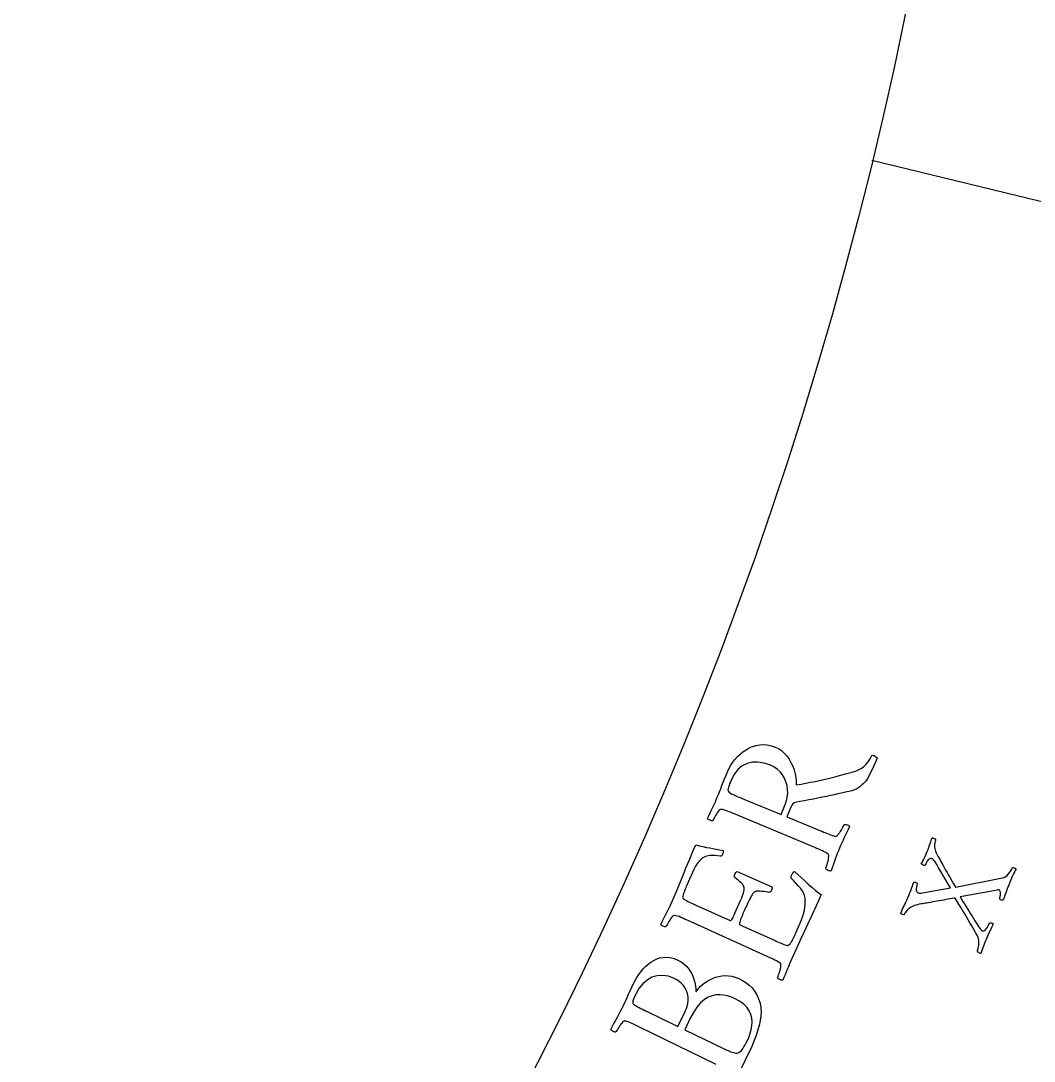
# Model space of a CAD drawing. Header units: millimetres. Extents: x -76 to 76, y -76 to 98.
# Drawn here: x 39.25 to 51.87, y -23.34 to -10.38 of the extents above; entities that cross this region are included whole.
import ezdxf

# ---------------------------------------------------------------- set-up
doc = ezdxf.new("R2010")
doc.units = ezdxf.units.MM
doc.layers.add('ENGRAVE', color=7, linetype='Continuous')
doc.layers.add('TEXT', color=5, linetype='Continuous')

msp = doc.modelspace()

# ---------------------------------------------------------------- linework, layer by layer
at = {"layer": 'ENGRAVE'}
msp.add_lwpolyline([(58.7104, -14.271), (49.8485, -12.1169)], dxfattribs=at)
for radius in [74.48, 74.48, 72.485, 68.78, 68.78, 65.854, 60.42, 60.42, 57.228, 51.3, 51.3]:
    msp.add_circle((0, 0), radius, dxfattribs=at)
at = {"layer": 'TEXT'}
for points in [[(48.0546, -19.724), (48.0722, -19.6859), (48.0932, -19.6486), (48.1176, -19.6121), (48.1456, -19.5762), (48.1765, -19.5421), (48.2097, -19.5108), (48.2451, -19.4822), (48.283, -19.4564), (48.3228, -19.4343), (48.3645, -19.4168), (48.4079, -19.4038), (48.4531, -19.3955), (48.4997, -19.3927), (48.5473, -19.3964), (48.596, -19.4066), (48.6457, -19.4234), (48.6861, -19.4428), (48.7236, -19.4678), (48.7582, -19.4983), (48.7898, -19.5344), (48.8182, -19.5744), (48.8428, -19.6167), (48.8637, -19.6614), (48.8808, -19.7084), (48.8938, -19.7561), (48.9023, -19.8028), (48.9063, -19.8487), (48.9058, -19.8936), (48.9684, -19.8835), (49.0287, -19.873), (49.0867, -19.8623), (49.1424, -19.8512), (49.197, -19.8396), (49.2516, -19.8273), (49.3063, -19.8143), (49.3612, -19.8006), (49.4175, -19.7861), (49.4769, -19.7705), (49.5391, -19.754), (49.6044, -19.7365), (49.646, -19.7232), (49.6839, -19.7072), (49.718, -19.6884), (49.7483, -19.6669), (49.776, -19.6409), (49.8023, -19.609), (49.827, -19.5711), (49.8503, -19.5272), (49.8577, -19.5256), (49.8664, -19.5266), (49.8766, -19.5302), (49.8881, -19.5365), (49.8991, -19.5434), (49.9075, -19.5489), (49.9133, -19.5531), (49.9165, -19.5559), (49.8937, -19.6125), (49.8717, -19.6636), (49.8507, -19.7093), (49.8305, -19.7496), (49.8115, -19.7844), (49.7942, -19.8138), (49.7786, -19.8377), (49.7646, -19.8561), (49.7538, -19.8672), (49.7408, -19.8802), (49.7254, -19.895), (49.7077, -19.9117), (49.6869, -19.9283), (49.6622, -19.943), (49.6336, -19.9558), (49.601, -19.9666), (49.5857, -19.9706), (49.5647, -19.9757), (49.5381, -19.9821), (49.5057, -19.9896), (49.4687, -19.998), (49.4279, -20.007), (49.3834, -20.0165), (49.3353, -20.0265), (49.2844, -20.037), (49.2318, -20.0478), (49.1775, -20.0588), (49.1215, -20.0702), (49.065, -20.0814), (49.0092, -20.0922), (48.9541, -20.1025), (48.8997, -20.1124), (48.8825, -20.1188), (48.8671, -20.1308), (48.8536, -20.1484), (48.8419, -20.1717), (48.7919, -20.2923), (49.2245, -20.4722), (49.228, -20.4737), (49.2316, -20.4752), (49.2352, -20.4767), (49.2387, -20.4782), (49.2423, -20.4796), (49.2459, -20.4811), (49.2494, -20.4826), (49.253, -20.4841), (49.2751, -20.4932), (49.2962, -20.5017), (49.3163, -20.5096), (49.3355, -20.517), (49.3535, -20.5233), (49.3702, -20.5283), (49.3855, -20.5318), (49.3996, -20.5338), (49.4071, -20.532), (49.4158, -20.5265), (49.4258, -20.5173), (49.4369, -20.5044), (49.4483, -20.4891), (49.4593, -20.473), (49.4698, -20.4559), (49.4797, -20.4379), (49.4886, -20.4209), (49.4958, -20.4066), (49.5013, -20.3952), (49.5051, -20.3866), (49.512, -20.3857), (49.5205, -20.3863), (49.5304, -20.3884), (49.5418, -20.3919), (49.5528, -20.3965), (49.5615, -20.4018), (49.5678, -20.4076), (49.5717, -20.4141), (49.5547, -20.4488), (49.5381, -20.4828), (49.522, -20.5161), (49.5063, -20.5487), (49.491, -20.5812), (49.4758, -20.6144), (49.461, -20.6482), (49.4463, -20.6826), (49.4324, -20.7164), (49.4188, -20.7507), (49.4055, -20.7854), (49.3926, -20.8206), (49.3797, -20.8562), (49.3668, -20.8922), (49.354, -20.9286), (49.3411, -20.9653), (49.3337, -20.967), (49.3252, -20.9666), (49.3154, -20.9641), (49.3044, -20.9595), (49.2939, -20.9539), (49.2854, -20.9483), (49.279, -20.9427), (49.2748, -20.9371), (49.2782, -20.9283), (49.2825, -20.9164), (49.2876, -20.9013), (49.2935, -20.883), (49.2994, -20.8632), (49.3043, -20.8436), (49.3082, -20.824), (49.3113, -20.8047), (49.3128, -20.7873), (49.3124, -20.7738), (49.31, -20.7643), (49.3055, -20.7586), (49.2921, -20.7479), (49.2761, -20.7374), (49.2575, -20.7271), (49.2365, -20.7169), (49.2137, -20.7067), (49.19, -20.6963), (49.1654, -20.6857), (49.1397, -20.6748), (48.1493, -20.2608), (48.1236, -20.2501), (48.0985, -20.2398), (48.0741, -20.23), (48.0504, -20.2206), (48.0279, -20.2124), (48.0072, -20.2062), (47.9883, -20.2019), (47.9712, -20.1996), (47.9632, -20.1999), (47.9545, -20.2045), (47.945, -20.2134), (47.9347, -20.2266), (47.9242, -20.2422), (47.914, -20.2582), (47.9041, -20.2747), (47.8946, -20.2917), (47.886, -20.3077), (47.879, -20.3211), (47.8736, -20.3319), (47.8698, -20.3401), (47.8629, -20.3408), (47.8545, -20.3401), (47.8446, -20.3378), (47.8332, -20.3341), (47.8223, -20.3294), (47.8137, -20.3241), (47.8074, -20.3183), (47.8035, -20.3119), (47.8194, -20.2779), (47.8353, -20.2444), (47.8511, -20.2114), (47.8668, -20.1788), (47.8823, -20.1465), (47.8972, -20.1141), (47.9116, -20.0817), (47.9255, -20.0492), (47.9397, -20.0148), (47.9541, -19.979), (47.9687, -19.9417), (47.9836, -19.903), (47.9992, -19.8622), (48.0163, -19.8188), (48.0348, -19.7727), (48.0546, -19.724)], [(48.5811, -19.6464), (48.5061, -19.6219), (48.4338, -19.6104), (48.3644, -19.6117), (48.2977, -19.6258), (48.2358, -19.6555), (48.1805, -19.7037), (48.1318, -19.7704), (48.0896, -19.8555), (48.0848, -19.8675), (48.0792, -19.8823), (48.0728, -19.9), (48.0655, -19.9206), (48.0595, -19.9407), (48.0573, -19.9571), (48.0587, -19.9697), (48.0637, -19.9785), (48.0745, -19.9879), (48.0895, -19.9978), (48.1086, -20.0082), (48.1318, -20.0192), (48.1572, -20.0303), (48.1829, -20.0414), (48.2087, -20.0524), (48.2347, -20.0633), (48.7206, -20.2627), (48.7715, -20.1398), (48.7872, -20.0944), (48.7972, -20.0478), (48.8016, -20.0001), (48.8002, -19.9513), (48.7932, -19.903), (48.7804, -19.8567), (48.762, -19.8125), (48.7378, -19.7702), (48.7077, -19.7316), (48.6716, -19.6981), (48.6293, -19.6697), (48.5811, -19.6464)], [(50.2966, -21.3015), (50.3081, -21.274), (50.3187, -21.2475), (50.3286, -21.222), (50.3377, -21.1976), (50.3463, -21.1739), (50.355, -21.1503), (50.3637, -21.127), (50.3724, -21.1039), (50.3769, -21.1042), (50.3829, -21.1056), (50.3902, -21.108), (50.399, -21.1114), (50.4072, -21.1153), (50.4126, -21.119), (50.4153, -21.1224), (50.4154, -21.1256), (50.4131, -21.1319), (50.4106, -21.1397), (50.4082, -21.1491), (50.4056, -21.1601), (50.4035, -21.1718), (50.4023, -21.1835), (50.402, -21.1951), (50.4028, -21.2067), (50.4051, -21.2173), (50.4097, -21.2261), (50.4166, -21.2332), (50.4257, -21.2384), (50.4356, -21.2412), (50.4479, -21.2422), (50.4625, -21.2415), (50.4795, -21.2389), (50.8292, -21.177), (50.7974, -21.1236), (50.7666, -21.0716), (50.7368, -21.021), (50.7081, -20.9718), (50.6812, -20.9265), (50.6571, -20.8874), (50.6357, -20.8545), (50.6171, -20.8278), (50.614, -20.8241), (50.6107, -20.8208), (50.6072, -20.8181), (50.6035, -20.8158), (50.6001, -20.814), (50.5974, -20.8126), (50.5955, -20.8116), (50.5943, -20.8111), (50.588, -20.8099), (50.5804, -20.8109), (50.5715, -20.8141), (50.5612, -20.8194), (50.5499, -20.8291), (50.538, -20.8452), (50.5256, -20.8676), (50.5126, -20.8965), (50.5099, -20.8979), (50.5054, -20.8979), (50.4989, -20.8965), (50.4905, -20.8938), (50.482, -20.8904), (50.475, -20.8871), (50.4694, -20.8838), (50.4654, -20.8806), (50.476, -20.8592), (50.486, -20.839), (50.4954, -20.8201), (50.5042, -20.8024), (50.5126, -20.7848), (50.5211, -20.7661), (50.5297, -20.7465), (50.5384, -20.7259), (50.5499, -20.6972), (50.56, -20.6708), (50.5688, -20.6465), (50.5762, -20.6244), (50.5826, -20.6043), (50.5886, -20.586), (50.594, -20.5696), (50.5988, -20.5551), (50.6032, -20.5552), (50.6086, -20.5561), (50.6151, -20.5577), (50.6227, -20.5602), (50.6301, -20.5633), (50.636, -20.5672), (50.6406, -20.5717), (50.6437, -20.5769), (50.6422, -20.5813), (50.6403, -20.5881), (50.638, -20.5974), (50.6352, -20.6091), (50.6327, -20.6226), (50.6312, -20.6372), (50.6306, -20.6528), (50.631, -20.6696), (50.6328, -20.6868), (50.6365, -20.7041), (50.6423, -20.7214), (50.65, -20.7387), (50.673, -20.7809), (50.6944, -20.8204), (50.7141, -20.857), (50.7322, -20.8908), (50.7497, -20.9231), (50.7674, -20.9552), (50.7854, -20.9871), (50.8038, -21.0188), (50.8232, -21.0518), (50.8444, -21.0877), (50.8675, -21.1265), (50.8923, -21.1681), (51.4748, -21.0522), (51.4954, -21.0459), (51.5149, -21.0356), (51.5333, -21.0213), (51.5504, -21.003), (51.5659, -20.9829), (51.5792, -20.9631), (51.5903, -20.9435), (51.5992, -20.9242), (51.6039, -20.9237), (51.6097, -20.9245), (51.6166, -20.9266), (51.6246, -20.9299), (51.6323, -20.9335), (51.6382, -20.9365), (51.6422, -20.9389), (51.6443, -20.9406), (51.6337, -20.9624), (51.6238, -20.9826), (51.6147, -21.0013), (51.6063, -21.0183), (51.598, -21.0356), (51.5893, -21.0548), (51.5802, -21.0759), (51.5706, -21.0989), (51.5578, -21.1306), (51.5461, -21.1604), (51.5356, -21.1882), (51.5262, -21.214), (51.5169, -21.2399), (51.5069, -21.2679), (51.4962, -21.2981), (51.4846, -21.3304), (51.4795, -21.3315), (51.4731, -21.3312), (51.4655, -21.3294), (51.4566, -21.3262), (51.4484, -21.3224), (51.443, -21.3187), (51.4402, -21.3153), (51.4402, -21.312), (51.4422, -21.3063), (51.4442, -21.2989), (51.4463, -21.2898), (51.4483, -21.2789), (51.45, -21.2672), (51.4508, -21.2555), (51.4508, -21.2438), (51.45, -21.2321), (51.4481, -21.2215), (51.4446, -21.2131), (51.4397, -21.2068), (51.4333, -21.2028), (51.4315, -21.2022), (51.4293, -21.2019), (51.4267, -21.2016), (51.4236, -21.2016), (51.4205, -21.2018), (51.4176, -21.2021), (51.415, -21.2027), (51.4126, -21.2036), (50.95, -21.2885), (50.9662, -21.316), (50.9834, -21.3448), (51.0015, -21.3749), (51.0207, -21.4062), (51.0402, -21.438), (51.0596, -21.4693), (51.0787, -21.5002), (51.0977, -21.5307), (51.1161, -21.56), (51.1335, -21.5873), (51.1498, -21.6125), (51.1652, -21.6357), (51.1789, -21.6561), (51.1904, -21.673), (51.1996, -21.6864), (51.2066, -21.6963), (51.208, -21.6979), (51.2097, -21.6999), (51.2118, -21.7023), (51.2141, -21.705), (51.2168, -21.7078), (51.2198, -21.7103), (51.2232, -21.7124), (51.227, -21.7142), (51.2346, -21.7155), (51.2435, -21.7133), (51.2534, -21.7075), (51.2645, -21.6983), (51.2764, -21.6846), (51.2888, -21.6655), (51.3018, -21.641), (51.3152, -21.6112), (51.32, -21.6106), (51.3259, -21.6112), (51.333, -21.6129), (51.3413, -21.6156), (51.3492, -21.6187), (51.3551, -21.6216), (51.359, -21.6242), (51.3609, -21.6266), (51.3502, -21.6476), (51.3396, -21.6687), (51.329, -21.6901), (51.3184, -21.7118), (51.308, -21.7335), (51.2979, -21.7551), (51.2883, -21.7767), (51.279, -21.7981), (51.2668, -21.8273), (51.2557, -21.8544), (51.2459, -21.8794), (51.2374, -21.9024), (51.2293, -21.9245), (51.2212, -21.9471), (51.2131, -21.9701), (51.2048, -21.9936), (51.1998, -21.9929), (51.194, -21.991), (51.1874, -21.988), (51.18, -21.9839), (51.1731, -21.9795), (51.1678, -21.976), (51.1641, -21.9733), (51.162, -21.9714), (51.1637, -21.9665), (51.1662, -21.958), (51.1693, -21.9459), (51.1731, -21.9302), (51.1769, -21.9123), (51.1797, -21.8932), (51.1815, -21.873), (51.1825, -21.8517), (51.1817, -21.8306), (51.1786, -21.811), (51.1732, -21.7928), (51.1653, -21.776), (51.1404, -21.7316), (51.1164, -21.6893), (51.0934, -21.6491), (51.0713, -21.6109), (51.0497, -21.5739), (51.0278, -21.5369), (51.0059, -21.5), (50.9837, -21.4632), (50.9611, -21.4256), (50.9376, -21.3864), (50.9132, -21.3457), (50.888, -21.3033), (50.869, -21.3063), (50.8478, -21.3098), (50.8244, -21.314), (50.7987, -21.3187), (50.7717, -21.3236), (50.7441, -21.3285), (50.7159, -21.3334), (50.6872, -21.3383), (50.6586, -21.3432), (50.631, -21.3479), (50.6043, -21.3526), (50.5786, -21.3572), (50.5545, -21.3616), (50.5327, -21.3655), (50.5132, -21.369), (50.4959, -21.3721), (50.4818, -21.3746), (50.4718, -21.3764), (50.4657, -21.3774), (50.4637, -21.3778), (50.439, -21.3819), (50.4166, -21.3866), (50.3965, -21.392), (50.3787, -21.398), (50.3621, -21.4049), (50.3457, -21.4132), (50.3294, -21.4227), (50.3132, -21.4336), (50.3029, -21.4416), (50.2931, -21.4506), (50.284, -21.4607), (50.2754, -21.4718), (50.2679, -21.4829), (50.2616, -21.4928), (50.2566, -21.5016), (50.2529, -21.5092), (50.2506, -21.5114), (50.2462, -21.5118), (50.2398, -21.5105), (50.2314, -21.5073), (50.2228, -21.5032), (50.2162, -21.499), (50.2116, -21.4947), (50.2088, -21.4903), (50.2211, -21.4636), (50.2327, -21.4391), (50.2435, -21.4166), (50.2536, -21.3963), (50.2635, -21.3758), (50.274, -21.3532), (50.285, -21.3285), (50.2966, -21.3015)], [(47.3514, -21.3697), (47.3875, -21.2883), (47.4244, -21.2024), (47.4621, -21.1121), (47.5005, -21.0172), (47.5393, -20.9209), (47.5783, -20.826), (47.6175, -20.7326), (47.6569, -20.6406), (47.7024, -20.653), (47.7465, -20.6637), (47.7892, -20.6727), (47.8306, -20.6801), (47.8714, -20.6869), (47.9128, -20.6943), (47.9546, -20.7022), (47.9968, -20.7106), (47.9991, -20.7196), (47.9989, -20.7301), (47.9964, -20.742), (47.9916, -20.7552), (47.9848, -20.7681), (47.9774, -20.7767), (47.9694, -20.7808), (47.961, -20.7806), (47.8888, -20.7736), (47.8276, -20.7758), (47.7776, -20.7873), (47.7385, -20.808), (47.7068, -20.8358), (47.6784, -20.8685), (47.6535, -20.9061), (47.632, -20.9486), (47.5464, -21.1423), (47.5427, -21.1507), (47.5379, -21.162), (47.532, -21.1763), (47.525, -21.1935), (47.5177, -21.212), (47.5111, -21.2301), (47.5052, -21.2478), (47.5, -21.2652), (47.4963, -21.2808), (47.4951, -21.2934), (47.4963, -21.3029), (47.4999, -21.3094), (47.5112, -21.3181), (47.5245, -21.327), (47.5399, -21.3359), (47.5574, -21.3449), (47.5761, -21.3539), (47.5951, -21.3628), (47.6146, -21.3718), (47.6344, -21.3808), (47.6421, -21.3843), (47.649, -21.3874), (47.655, -21.3901), (47.6602, -21.3924), (48.0876, -21.5842), (48.0927, -21.5843), (48.0986, -21.5801), (48.1054, -21.5717), (48.1129, -21.5592), (48.121, -21.5441), (48.1291, -21.5279), (48.1373, -21.5108), (48.1455, -21.4926), (48.1985, -21.3736), (48.2153, -21.3348), (48.2295, -21.3003), (48.2411, -21.2701), (48.2501, -21.2441), (48.2563, -21.2215), (48.2598, -21.2013), (48.2604, -21.1835), (48.2581, -21.1682), (48.2532, -21.1542), (48.2457, -21.1404), (48.2356, -21.127), (48.223, -21.1138), (48.2076, -21.0999), (48.1894, -21.0845), (48.1684, -21.0674), (48.1446, -21.0489), (48.1386, -21.0428), (48.1363, -21.0341), (48.1375, -21.0229), (48.1423, -21.009), (48.1487, -20.9963), (48.1557, -20.9864), (48.1633, -20.9791), (48.1714, -20.9745), (48.6057, -21.1636), (48.6073, -21.1712), (48.6066, -21.1808), (48.6038, -21.1921), (48.5987, -21.2053), (48.5921, -21.2177), (48.5846, -21.2265), (48.5761, -21.2317), (48.5668, -21.2334), (48.5326, -21.2279), (48.5033, -21.2236), (48.4789, -21.2205), (48.4594, -21.2187), (48.4436, -21.2179), (48.4303, -21.2178), (48.4195, -21.2185), (48.4111, -21.2199), (48.4042, -21.222), (48.3974, -21.2247), (48.3909, -21.2281), (48.3847, -21.2321), (48.377, -21.2379), (48.3683, -21.2479), (48.3586, -21.262), (48.3481, -21.2803), (48.3369, -21.3012), (48.3256, -21.3232), (48.3142, -21.3464), (48.3025, -21.3707), (48.291, -21.3953), (48.28, -21.4192), (48.2694, -21.4424), (48.2593, -21.4649), (48.2524, -21.4807), (48.2452, -21.4975), (48.2376, -21.5154), (48.2298, -21.5344), (48.2222, -21.5534), (48.2155, -21.5711), (48.2096, -21.5877), (48.2047, -21.6031), (48.2015, -21.6164), (48.2008, -21.6266), (48.2028, -21.6338), (48.2074, -21.638), (48.6442, -21.8341), (48.6468, -21.8352), (48.6501, -21.8367), (48.6539, -21.8384), (48.6583, -21.8404), (48.6759, -21.8482), (48.696, -21.857), (48.7185, -21.8666), (48.7434, -21.8772), (48.7669, -21.8864), (48.7853, -21.8921), (48.7986, -21.8942), (48.8068, -21.8929), (48.8199, -21.8837), (48.8319, -21.8725), (48.8428, -21.8592), (48.8528, -21.8438), (48.8631, -21.8249), (48.8751, -21.8009), (48.8889, -21.7718), (48.9043, -21.7376), (48.9537, -21.6262), (48.971, -21.5844), (48.986, -21.5419), (48.9987, -21.4989), (49.0093, -21.4552), (49.0169, -21.4129), (49.0209, -21.374), (49.0212, -21.3385), (49.018, -21.3064), (49.0109, -21.2725), (48.9987, -21.2401), (48.9816, -21.2091), (48.9594, -21.1794), (48.934, -21.1503), (48.9072, -21.121), (48.8789, -21.0914), (48.8491, -21.0615), (48.8446, -21.055), (48.8431, -21.0463), (48.8446, -21.0353), (48.8492, -21.0222), (48.8585, -21.0031), (48.868, -20.9883), (48.8778, -20.9777), (48.8878, -20.9715), (48.9286, -21.0091), (48.9705, -21.0481), (49.0135, -21.0885), (49.0577, -21.1303), (49.1013, -21.1703), (49.1424, -21.2053), (49.1812, -21.2352), (49.2176, -21.26), (49.1766, -21.3539), (49.135, -21.4471), (49.0927, -21.5397), (49.0498, -21.6317), (49.0054, -21.7264), (48.9589, -21.8272), (48.91, -21.9341), (48.8588, -22.0471), (48.8413, -22.0864), (48.8252, -22.1238), (48.8104, -22.1594), (48.797, -22.193), (48.7838, -22.226), (48.77, -22.2593), (48.7554, -22.2929), (48.7401, -22.327), (48.7326, -22.3285), (48.7241, -22.3279), (48.7144, -22.3251), (48.7035, -22.3202), (48.6931, -22.3143), (48.6848, -22.3085), (48.6786, -22.3027), (48.6745, -22.297), (48.6782, -22.2883), (48.6828, -22.2765), (48.6883, -22.2616), (48.6948, -22.2435), (48.7012, -22.2238), (48.7066, -22.2043), (48.7111, -22.1849), (48.7147, -22.1656), (48.7167, -22.1483), (48.7167, -22.1348), (48.7145, -22.1252), (48.7102, -22.1194), (48.6971, -22.1084), (48.6814, -22.0974), (48.6631, -22.0866), (48.6424, -22.0758), (48.6199, -22.065), (48.5965, -22.0539), (48.5721, -22.0426), (48.5468, -22.031), (47.5693, -21.5874), (47.5439, -21.576), (47.5191, -21.565), (47.495, -21.5545), (47.4715, -21.5444), (47.4493, -21.5356), (47.4288, -21.5289), (47.41, -21.5241), (47.393, -21.5213), (47.385, -21.5214), (47.3761, -21.5257), (47.3664, -21.5344), (47.3557, -21.5473), (47.3448, -21.5626), (47.334, -21.5786), (47.3235, -21.5952), (47.3133, -21.6124), (47.304, -21.6286), (47.2965, -21.6422), (47.2907, -21.653), (47.2867, -21.6612), (47.2797, -21.6618), (47.2714, -21.6608), (47.2615, -21.6583), (47.2503, -21.6542), (47.2395, -21.6492), (47.231, -21.6437), (47.2249, -21.6377), (47.2212, -21.6312), (47.2381, -21.5976), (47.255, -21.5643), (47.2718, -21.5314), (47.2887, -21.4988), (47.3053, -21.4664), (47.3212, -21.4341), (47.3366, -21.4018), (47.3514, -21.3697)], [(47.4341, -22.9022), (47.5236, -22.7158), (47.5441, -22.6664), (47.5574, -22.6195), (47.5633, -22.5752), (47.5619, -22.5334), (47.5545, -22.4944), (47.5423, -22.4582), (47.5254, -22.425), (47.5037, -22.3946), (47.4785, -22.3674), (47.4512, -22.3435), (47.4218, -22.3231), (47.3903, -22.3061), (47.3161, -22.2784), (47.2449, -22.2667), (47.1767, -22.2708), (47.1115, -22.2907), (47.0511, -22.3247), (46.9975, -22.371), (46.9505, -22.4297), (46.9102, -22.5008), (46.9047, -22.5125), (46.8983, -22.527), (46.8909, -22.5443), (46.8825, -22.5644), (46.8754, -22.5842), (46.8722, -22.6004), (46.8729, -22.6131), (46.8775, -22.6222), (46.8866, -22.6304), (46.8986, -22.6391), (46.9136, -22.6483), (46.9316, -22.6581), (46.9513, -22.6683), (46.9717, -22.6786), (46.9928, -22.689), (47.0145, -22.6996), (47.019, -22.7017), (47.0232, -22.7038), (47.0271, -22.7057), (47.0307, -22.7074), (47.0342, -22.7091), (47.0377, -22.7108), (47.0411, -22.7124), (47.0446, -22.7141)], [(47.5198, -22.9436), (48.0113, -23.1808), (48.0205, -23.1852), (48.032, -23.1905), (48.0457, -23.1967), (48.0617, -23.2037), (48.0787, -23.211), (48.0954, -23.2175), (48.1119, -23.2234), (48.1283, -23.2287), (48.1432, -23.2329), (48.1557, -23.2355), (48.1657, -23.2365), (48.1733, -23.236), (48.1927, -23.228), (48.2107, -23.2163), (48.2272, -23.2008), (48.2424, -23.1815), (48.2569, -23.1591), (48.2716, -23.1341), (48.2864, -23.1064), (48.3015, -23.0761), (48.3204, -23.0323), (48.3359, -22.9873), (48.348, -22.9413), (48.3566, -22.8942), (48.3597, -22.8468), (48.3552, -22.8), (48.3431, -22.7538), (48.3234, -22.7081), (48.2943, -22.6644), (48.2538, -22.624), (48.202, -22.5869), (48.1388, -22.5531), (48.0951, -22.5351), (48.0502, -22.5215), (48.0042, -22.5123), (47.9569, -22.5075), (47.909, -22.5094), (47.861, -22.5202), (47.8129, -22.5399), (47.7646, -22.5685), (47.7171, -22.6083), (47.6714, -22.6614), (47.6275, -22.7278), (47.5852, -22.8076)]]:
    msp.add_lwpolyline(points, close=True, dxfattribs=at)
msp.add_lwpolyline([(47.9131, -23.3773), (46.9484, -22.9066), (46.9232, -22.8944), (46.8988, -22.8827), (46.8749, -22.8715), (46.8518, -22.8609), (46.8298, -22.8514), (46.8095, -22.8441), (46.7909, -22.8388), (46.7739, -22.8355), (46.7659, -22.8354), (46.757, -22.8395), (46.747, -22.8478), (46.736, -22.8604), (46.7246, -22.8755), (46.7134, -22.8911), (46.7025, -22.9074), (46.6917, -22.9244), (46.682, -22.9403), (46.6741, -22.9536), (46.668, -22.9643), (46.6638, -22.9724), (46.6568, -22.9728), (46.6485, -22.9716), (46.6387, -22.9688), (46.6276, -22.9644), (46.6169, -22.9591), (46.6086, -22.9533), (46.6027, -22.9472), (46.5991, -22.9406), (46.617, -22.9075), (46.6348, -22.8747), (46.6525, -22.8422), (46.6703, -22.8101), (46.6878, -22.7782), (46.7046, -22.7463), (46.7209, -22.7145), (46.7366, -22.6828), (46.7527, -22.6493), (46.7689, -22.6146), (46.7855, -22.5785), (46.8022, -22.5412), (46.8199, -22.5018), (46.8392, -22.4598), (46.8601, -22.415), (46.8826, -22.3676), (46.8826, -22.3676), (46.9017, -22.3303), (46.9232, -22.2935), (46.9471, -22.2571), (46.9735, -22.2212), (47.002, -22.187), (47.0322, -22.1556), (47.0643, -22.1272), (47.0981, -22.1017), (47.1338, -22.0799), (47.1714, -22.0629), (47.2108, -22.0505), (47.2521, -22.0428), (47.2952, -22.0409), (47.34, -22.0461), (47.3865, -22.0583), (47.4347, -22.0776), (47.4757, -22.0997), (47.5123, -22.126), (47.5445, -22.1563), (47.5723, -22.1907), (47.5958, -22.2273), (47.6154, -22.2642), (47.6308, -22.3014), (47.6423, -22.3387), (47.6504, -22.3745), (47.6559, -22.4068), (47.6587, -22.4355), (47.6589, -22.4607), (47.66, -22.4644), (47.6619, -22.4664), (47.6647, -22.4666), (47.6682, -22.4651), (47.681, -22.4447), (47.6976, -22.4239), (47.7178, -22.4027), (47.7418, -22.3812), (47.769, -22.3601), (47.7989, -22.3405), (47.8314, -22.3223), (47.8667, -22.3055), (47.904, -22.2912), (47.9426, -22.2804), (47.9825, -22.2733), (48.0238, -22.2697), (48.0658, -22.2706), (48.1078, -22.2768), (48.1498, -22.2883), (48.1918, -22.3051), (48.239, -22.3295), (48.2825, -22.3574), (48.3223, -22.3887), (48.3583, -22.4234), (48.3901, -22.4627), (48.4172, -22.5074), (48.4396, -22.5577), (48.4573, -22.6135), (48.4678, -22.6725), (48.4702, -22.7355), (48.4643, -22.8026), (48.4502, -22.8739), (48.4305, -22.9462), (48.4078, -23.0168), (48.382, -23.0856), (48.3533, -23.1527), (48.098, -23.6785)], dxfattribs=at)

doc.saveas('drawing.dxf')
